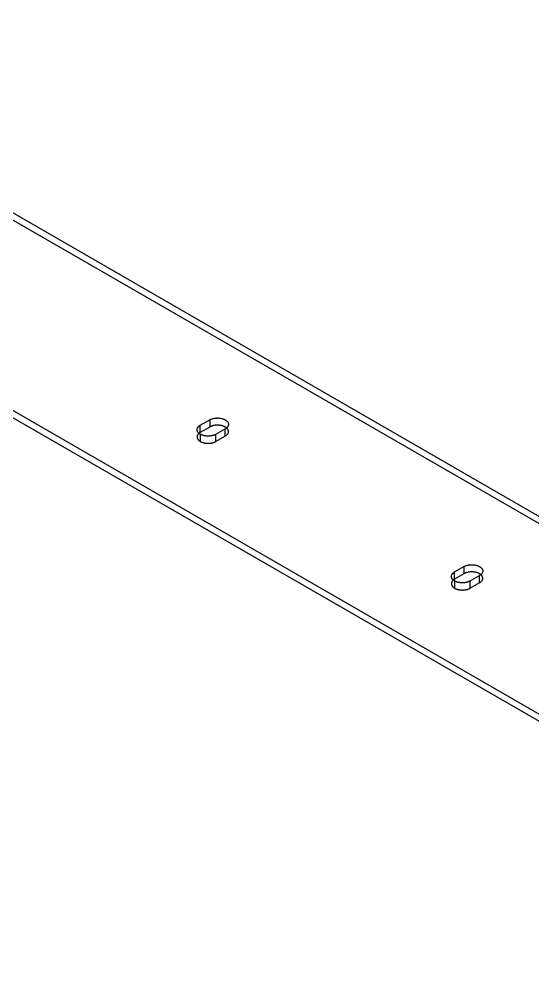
# Model space of a CAD drawing. Header units: inches. Extents: x 1.4 to 100.6, y 1.4 to 64.6.
# Drawn here: x 86.59 to 91.18, y 32.29 to 40.96 of the extents above; entities that cross this region are included whole.
import ezdxf

# ---------------------------------------------------------------- set-up
doc = ezdxf.new("R2010")
doc.units = ezdxf.units.IN
doc.header["$MEASUREMENT"] = 0

msp = doc.modelspace()

# ---------------------------------------------------------------- linework, layer by layer
at = {"layer": 'OUTLINE'}
for p, q in [((83.5326, 40.9634), (96.9167, 33.2359)), ((83.5326, 40.899), (96.9167, 33.1714)), ((82, 40.0786), (95.3841, 32.351)), ((82, 40.0141), (95.3841, 32.2866)), ((88.187, 37.3103), (88.1879, 37.3116)), ((88.1879, 37.3116), (88.1888, 37.3129)), ((88.1888, 37.3129), (88.1898, 37.3141)), ((88.1898, 37.3141), (88.1909, 37.3154)), ((88.1909, 37.3154), (88.192, 37.3166)), ((88.192, 37.3166), (88.1932, 37.3179)), ((88.1932, 37.3179), (88.1944, 37.3191)), ((88.1944, 37.3191), (88.1956, 37.3203)), ((88.1956, 37.3203), (88.197, 37.3214)), ((88.197, 37.3214), (88.1983, 37.3226)), ((88.1983, 37.3226), (88.1998, 37.3237)), ((88.1998, 37.3237), (88.2012, 37.3248)), ((88.2012, 37.3248), (88.2027, 37.3259)), ((88.2027, 37.3259), (88.2043, 37.327)), ((88.2043, 37.327), (88.2059, 37.328)), ((88.2059, 37.328), (88.2076, 37.3291)), ((88.2076, 37.3291), (88.2092, 37.3301)), ((88.2092, 37.3301), (88.293, 37.3784)), ((88.2092, 37.2656), (88.2092, 37.3301)), ((88.293, 37.314), (88.2092, 37.2656)), ((88.293, 37.3784), (88.2965, 37.3803)), ((88.293, 37.3784), (88.293, 37.314)), ((88.2965, 37.3159), (88.293, 37.314)), ((88.2965, 37.3803), (88.3002, 37.3822)), ((88.3002, 37.3177), (88.2965, 37.3159)), ((88.3002, 37.3822), (88.304, 37.3839)), ((88.304, 37.3194), (88.3002, 37.3177)), ((88.304, 37.3839), (88.3079, 37.3855)), ((88.3079, 37.321), (88.304, 37.3194)), ((88.3079, 37.3855), (88.312, 37.387)), ((88.312, 37.3225), (88.3079, 37.321)), ((88.312, 37.387), (88.3162, 37.3884)), ((88.3162, 37.3239), (88.312, 37.3225)), ((88.3162, 37.3884), (88.3206, 37.3896)), ((88.3206, 37.3252), (88.3162, 37.3239)), ((88.3206, 37.3896), (88.325, 37.3908)), ((88.325, 37.3263), (88.3206, 37.3252)), ((88.325, 37.3908), (88.3295, 37.3918)), ((88.3295, 37.3273), (88.325, 37.3263)), ((88.3295, 37.3918), (88.3341, 37.3926)), ((88.3341, 37.3282), (88.3295, 37.3273)), ((88.3341, 37.3926), (88.3388, 37.3934)), ((88.3388, 37.3289), (88.3341, 37.3282)), ((88.3388, 37.3934), (88.3435, 37.394)), ((88.3435, 37.3295), (88.3388, 37.3289)), ((88.3435, 37.394), (88.3483, 37.3945)), ((88.3483, 37.33), (88.3435, 37.3295)), ((88.3483, 37.3945), (88.3531, 37.3948)), ((88.3531, 37.3304), (88.3483, 37.33)), ((88.3531, 37.3948), (88.3579, 37.395)), ((88.3579, 37.3306), (88.3531, 37.3304)), ((88.3579, 37.395), (88.3628, 37.3951)), ((88.3628, 37.3306), (88.3579, 37.3306)), ((88.3628, 37.3951), (88.3676, 37.395)), ((88.3676, 37.3306), (88.3628, 37.3306)), ((88.3676, 37.395), (88.3724, 37.3948)), ((88.3724, 37.3304), (88.3676, 37.3306)), ((88.3724, 37.3948), (88.3772, 37.3945)), ((88.3772, 37.33), (88.3724, 37.3304)), ((88.3772, 37.3945), (88.382, 37.394)), ((88.382, 37.3295), (88.3772, 37.33)), ((88.382, 37.394), (88.3867, 37.3934)), ((88.3867, 37.3289), (88.382, 37.3295)), ((88.3867, 37.3934), (88.3914, 37.3926)), ((88.3914, 37.3282), (88.3867, 37.3289)), ((88.3914, 37.3926), (88.396, 37.3918)), ((88.396, 37.3273), (88.3914, 37.3282)), ((88.396, 37.3918), (88.4005, 37.3908)), ((88.4005, 37.3263), (88.396, 37.3273)), ((88.4005, 37.3908), (88.4049, 37.3896)), ((88.4049, 37.3252), (88.4005, 37.3263)), ((88.4049, 37.3896), (88.4093, 37.3884)), ((88.4093, 37.3239), (88.4049, 37.3252)), ((88.4093, 37.3884), (88.4135, 37.387)), ((88.4135, 37.3225), (88.4093, 37.3239)), ((88.4135, 37.387), (88.4176, 37.3855)), ((88.4176, 37.321), (88.4135, 37.3225)), ((88.4176, 37.3855), (88.4215, 37.3839)), ((88.4215, 37.3194), (88.4176, 37.321)), ((88.4215, 37.3839), (88.4254, 37.3822)), ((88.4254, 37.3177), (88.4215, 37.3194)), ((88.4254, 37.3822), (88.429, 37.3803)), ((88.429, 37.3159), (88.4254, 37.3177)), ((88.429, 37.3803), (88.4325, 37.3784)), ((88.4325, 37.314), (88.429, 37.3159)), ((88.4325, 37.3784), (88.4359, 37.3764)), ((88.4359, 37.3119), (88.4325, 37.314)), ((88.4359, 37.3764), (88.439, 37.3743)), ((88.439, 37.3098), (88.4359, 37.3119)), ((88.439, 37.3743), (88.442, 37.3721)), ((88.442, 37.3721), (88.4448, 37.3698)), ((88.4448, 37.3698), (88.4474, 37.3674)), ((88.4474, 37.3674), (88.4498, 37.365)), ((88.4498, 37.3113), (88.4474, 37.3088)), ((88.4498, 37.365), (88.452, 37.3625)), ((88.452, 37.3138), (88.4498, 37.3113)), ((88.452, 37.3625), (88.4539, 37.3599)), ((88.4539, 37.3163), (88.452, 37.3138)), ((88.4539, 37.3599), (88.4557, 37.3573)), ((88.4557, 37.3189), (88.4539, 37.3163)), ((88.4557, 37.3573), (88.4572, 37.3547)), ((88.4572, 37.3216), (88.4557, 37.3189)), ((88.4572, 37.3547), (88.4585, 37.352)), ((88.4585, 37.3243), (88.4572, 37.3216)), ((88.4585, 37.352), (88.4595, 37.3492)), ((88.4595, 37.327), (88.4585, 37.3243)), ((88.4595, 37.3492), (88.4604, 37.3465)), ((88.4604, 37.3298), (88.4595, 37.327)), ((88.4604, 37.3465), (88.461, 37.3437)), ((88.461, 37.3325), (88.4604, 37.3298)), ((88.461, 37.3437), (88.4613, 37.3409)), ((88.4613, 37.3353), (88.461, 37.3325)), ((88.4613, 37.3409), (88.4614, 37.3381)), ((88.4614, 37.3381), (88.4613, 37.3353)), ((88.1803, 37.2898), (88.1804, 37.2912)), ((88.1804, 37.2884), (88.1803, 37.2898)), ((88.1804, 37.2267), (88.1803, 37.2253)), ((88.1803, 37.2253), (88.1804, 37.2239)), ((88.1804, 37.2912), (88.1805, 37.2926)), ((88.1805, 37.287), (88.1804, 37.2884)), ((88.1805, 37.2281), (88.1804, 37.2267)), ((88.1804, 37.2239), (88.1805, 37.2225)), ((88.1805, 37.2926), (88.1806, 37.294)), ((88.1806, 37.2856), (88.1805, 37.287)), ((88.1806, 37.2295), (88.1805, 37.2281)), ((88.1806, 37.294), (88.1808, 37.2954)), ((88.1808, 37.2842), (88.1806, 37.2856)), ((88.1808, 37.2309), (88.1806, 37.2295)), ((88.1808, 37.2954), (88.1811, 37.2968)), ((88.1811, 37.2828), (88.1808, 37.2842)), ((88.1811, 37.2323), (88.1808, 37.2309)), ((88.1811, 37.2968), (88.1814, 37.2981)), ((88.1814, 37.2814), (88.1811, 37.2828)), ((88.1814, 37.2337), (88.1811, 37.2323)), ((88.1814, 37.2981), (88.1818, 37.2995)), ((88.1818, 37.28), (88.1814, 37.2814)), ((88.1818, 37.2351), (88.1814, 37.2337)), ((88.1818, 37.2995), (88.1822, 37.3009)), ((88.1822, 37.2787), (88.1818, 37.28)), ((88.1822, 37.2364), (88.1818, 37.2351)), ((88.1822, 37.3009), (88.1827, 37.3023)), ((88.1827, 37.2773), (88.1822, 37.2787)), ((88.1827, 37.2378), (88.1822, 37.2364)), ((88.1827, 37.3023), (88.1833, 37.3036)), ((88.1833, 37.2759), (88.1827, 37.2773)), ((88.1833, 37.2392), (88.1827, 37.2378)), ((88.1833, 37.3036), (88.1839, 37.305)), ((88.1839, 37.2746), (88.1833, 37.2759)), ((88.1839, 37.2405), (88.1833, 37.2392)), ((88.1839, 37.305), (88.1846, 37.3063)), ((88.1846, 37.2732), (88.1839, 37.2746)), ((88.1846, 37.2419), (88.1839, 37.2405)), ((88.1846, 37.3063), (88.1853, 37.3077)), ((88.1853, 37.2719), (88.1846, 37.2732)), ((88.1853, 37.2432), (88.1846, 37.2419)), ((88.1853, 37.3077), (88.1861, 37.309)), ((88.1861, 37.2706), (88.1853, 37.2719)), ((88.1861, 37.2445), (88.1853, 37.2432)), ((88.1861, 37.309), (88.187, 37.3103)), ((88.187, 37.2693), (88.1861, 37.2706)), ((88.187, 37.2458), (88.1861, 37.2445)), ((88.1879, 37.268), (88.187, 37.2693)), ((88.1879, 37.2471), (88.187, 37.2458)), ((88.1888, 37.2667), (88.1879, 37.268)), ((88.1888, 37.2484), (88.1879, 37.2471)), ((88.1898, 37.2654), (88.1888, 37.2667)), ((88.1898, 37.2497), (88.1888, 37.2484)), ((88.1909, 37.2642), (88.1898, 37.2654)), ((88.1909, 37.2509), (88.1898, 37.2497)), ((88.192, 37.2629), (88.1909, 37.2642)), ((88.192, 37.2522), (88.1909, 37.2509)), ((88.1932, 37.2617), (88.192, 37.2629)), ((88.1932, 37.2534), (88.192, 37.2522)), ((88.1944, 37.2605), (88.1932, 37.2617)), ((88.1944, 37.2546), (88.1932, 37.2534)), ((88.1956, 37.2593), (88.1944, 37.2605)), ((88.1956, 37.2558), (88.1944, 37.2546)), ((88.197, 37.2581), (88.1956, 37.2593)), ((88.197, 37.257), (88.1956, 37.2558)), ((88.1983, 37.257), (88.197, 37.2581)), ((88.1983, 37.2581), (88.197, 37.257)), ((88.1998, 37.2593), (88.1983, 37.2581)), ((88.1998, 37.2558), (88.1983, 37.257)), ((88.2012, 37.2604), (88.1998, 37.2593)), ((88.2012, 37.2547), (88.1998, 37.2558)), ((88.2027, 37.2615), (88.2012, 37.2604)), ((88.2027, 37.2536), (88.2012, 37.2547)), ((88.2043, 37.2625), (88.2027, 37.2615)), ((88.2043, 37.2526), (88.2027, 37.2536)), ((88.2059, 37.2636), (88.2043, 37.2625)), ((88.2059, 37.2515), (88.2043, 37.2526)), ((88.2076, 37.2646), (88.2059, 37.2636)), ((88.2076, 37.2505), (88.2059, 37.2515)), ((88.2092, 37.2656), (88.2076, 37.2646)), ((88.2092, 37.2495), (88.2076, 37.2505)), ((88.211, 37.2485), (88.2092, 37.2495)), ((88.2092, 37.2495), (88.2092, 37.185)), ((88.2128, 37.2476), (88.211, 37.2485)), ((88.2146, 37.2466), (88.2128, 37.2476)), ((88.2164, 37.2457), (88.2146, 37.2466)), ((88.2183, 37.2449), (88.2164, 37.2457)), ((88.2202, 37.244), (88.2183, 37.2449)), ((88.2222, 37.2432), (88.2202, 37.244)), ((88.2242, 37.2424), (88.2222, 37.2432)), ((88.2262, 37.2416), (88.2242, 37.2424)), ((88.2283, 37.2409), (88.2262, 37.2416)), ((88.2304, 37.2402), (88.2283, 37.2409)), ((88.2325, 37.2395), (88.2304, 37.2402)), ((88.2347, 37.2389), (88.2325, 37.2395)), ((88.2368, 37.2383), (88.2347, 37.2389)), ((88.239, 37.2377), (88.2368, 37.2383)), ((88.2413, 37.2371), (88.239, 37.2377)), ((88.2435, 37.2366), (88.2413, 37.2371)), ((88.2458, 37.2361), (88.2435, 37.2366)), ((88.2481, 37.2357), (88.2458, 37.2361)), ((88.2504, 37.2353), (88.2481, 37.2357)), ((88.2527, 37.2349), (88.2504, 37.2353)), ((88.255, 37.2345), (88.2527, 37.2349)), ((88.2574, 37.2342), (88.255, 37.2345)), ((88.2598, 37.2339), (88.2574, 37.2342)), ((88.2621, 37.2336), (88.2598, 37.2339)), ((88.2645, 37.2334), (88.2621, 37.2336)), ((88.2669, 37.2332), (88.2645, 37.2334)), ((88.2693, 37.2331), (88.2669, 37.2332)), ((88.2718, 37.233), (88.2693, 37.2331)), ((88.2742, 37.2329), (88.2718, 37.233)), ((88.2766, 37.2328), (88.2742, 37.2329)), ((88.279, 37.2328), (88.2766, 37.2328)), ((88.2814, 37.2328), (88.279, 37.2328)), ((88.2839, 37.2329), (88.2814, 37.2328)), ((88.2863, 37.233), (88.2839, 37.2329)), ((88.2887, 37.2331), (88.2863, 37.233)), ((88.2911, 37.2332), (88.2887, 37.2331)), ((88.2935, 37.2334), (88.2911, 37.2332)), ((88.2959, 37.2336), (88.2935, 37.2334)), ((88.2983, 37.2339), (88.2959, 37.2336)), ((88.3006, 37.2342), (88.2983, 37.2339)), ((88.303, 37.2345), (88.3006, 37.2342)), ((88.3053, 37.2349), (88.303, 37.2345)), ((88.3077, 37.2353), (88.3053, 37.2349)), ((88.31, 37.2357), (88.3077, 37.2353)), ((88.3123, 37.2361), (88.31, 37.2357)), ((88.3145, 37.2366), (88.3123, 37.2361)), ((88.3168, 37.2371), (88.3145, 37.2366)), ((88.319, 37.2377), (88.3168, 37.2371)), ((88.3212, 37.2383), (88.319, 37.2377)), ((88.3234, 37.2389), (88.3212, 37.2383)), ((88.3255, 37.2395), (88.3234, 37.2389)), ((88.3277, 37.2402), (88.3255, 37.2395)), ((88.3298, 37.2409), (88.3277, 37.2402)), ((88.3318, 37.2416), (88.3298, 37.2409)), ((88.3338, 37.2424), (88.3318, 37.2416)), ((88.3358, 37.2432), (88.3338, 37.2424)), ((88.3378, 37.244), (88.3358, 37.2432)), ((88.3397, 37.2449), (88.3378, 37.244)), ((88.3416, 37.2457), (88.3397, 37.2449)), ((88.3435, 37.2466), (88.3416, 37.2457)), ((88.3453, 37.2476), (88.3435, 37.2466)), ((88.3471, 37.2485), (88.3453, 37.2476)), ((88.3488, 37.2495), (88.3471, 37.2485)), ((88.3488, 37.2495), (88.4325, 37.2978)), ((88.3488, 37.185), (88.3488, 37.2495)), ((88.4325, 37.2334), (88.3488, 37.185)), ((88.4359, 37.2999), (88.4325, 37.2978)), ((88.4325, 37.2334), (88.4325, 37.2978)), ((88.4325, 37.2334), (88.4359, 37.2354)), ((88.439, 37.302), (88.4359, 37.2999)), ((88.4359, 37.2354), (88.439, 37.2375)), ((88.442, 37.3076), (88.439, 37.3098)), ((88.442, 37.3042), (88.439, 37.302)), ((88.439, 37.2375), (88.442, 37.2397)), ((88.4448, 37.3053), (88.442, 37.3076)), ((88.4448, 37.3065), (88.442, 37.3042)), ((88.442, 37.2397), (88.4448, 37.242)), ((88.4474, 37.3088), (88.4448, 37.3065)), ((88.4474, 37.303), (88.4448, 37.3053)), ((88.4448, 37.242), (88.4474, 37.2444)), ((88.4498, 37.3005), (88.4474, 37.303)), ((88.4474, 37.2444), (88.4498, 37.2468)), ((88.452, 37.298), (88.4498, 37.3005)), ((88.4498, 37.2468), (88.452, 37.2493)), ((88.4539, 37.2955), (88.452, 37.298)), ((88.452, 37.2493), (88.4539, 37.2519)), ((88.4557, 37.2929), (88.4539, 37.2955)), ((88.4539, 37.2519), (88.4557, 37.2545)), ((88.4572, 37.2902), (88.4557, 37.2929)), ((88.4557, 37.2545), (88.4572, 37.2571)), ((88.4585, 37.2875), (88.4572, 37.2902)), ((88.4572, 37.2571), (88.4585, 37.2598)), ((88.4595, 37.2848), (88.4585, 37.2875)), ((88.4585, 37.2598), (88.4595, 37.2626)), ((88.4604, 37.282), (88.4595, 37.2848)), ((88.4595, 37.2626), (88.4604, 37.2653)), ((88.461, 37.2793), (88.4604, 37.282)), ((88.4604, 37.2653), (88.461, 37.2681)), ((88.4613, 37.2765), (88.461, 37.2793)), ((88.461, 37.2681), (88.4613, 37.2709)), ((88.4614, 37.2737), (88.4613, 37.2765)), ((88.4613, 37.2709), (88.4614, 37.2737)), ((88.1805, 37.2225), (88.1806, 37.2211)), ((88.1806, 37.2211), (88.1808, 37.2197)), ((88.1808, 37.2197), (88.1811, 37.2183)), ((88.1811, 37.2183), (88.1814, 37.217)), ((88.1814, 37.217), (88.1818, 37.2156)), ((88.1818, 37.2156), (88.1822, 37.2142)), ((88.1822, 37.2142), (88.1827, 37.2128)), ((88.1827, 37.2128), (88.1833, 37.2115)), ((88.1833, 37.2115), (88.1839, 37.2101)), ((88.1839, 37.2101), (88.1846, 37.2088)), ((88.1846, 37.2088), (88.1853, 37.2074)), ((88.1853, 37.2074), (88.1861, 37.2061)), ((88.1861, 37.2061), (88.187, 37.2048)), ((88.187, 37.2048), (88.1879, 37.2035)), ((88.1879, 37.2035), (88.1888, 37.2022)), ((88.1888, 37.2022), (88.1898, 37.201)), ((88.1898, 37.201), (88.1909, 37.1997)), ((88.1909, 37.1997), (88.192, 37.1985)), ((88.192, 37.1985), (88.1932, 37.1972)), ((88.1932, 37.1972), (88.1944, 37.196)), ((88.1944, 37.196), (88.1956, 37.1948)), ((88.1956, 37.1948), (88.197, 37.1937)), ((88.197, 37.1937), (88.1983, 37.1925)), ((88.1983, 37.1925), (88.1998, 37.1914)), ((88.1998, 37.1914), (88.2012, 37.1903)), ((88.2012, 37.1903), (88.2027, 37.1892)), ((88.2027, 37.1892), (88.2043, 37.1881)), ((88.2043, 37.1881), (88.2059, 37.1871)), ((88.2059, 37.1871), (88.2076, 37.186)), ((88.2076, 37.186), (88.2092, 37.185)), ((88.2092, 37.185), (88.211, 37.1841)), ((88.211, 37.1841), (88.2128, 37.1831)), ((88.2128, 37.1831), (88.2146, 37.1822)), ((88.2146, 37.1822), (88.2164, 37.1813)), ((88.2164, 37.1813), (88.2183, 37.1804)), ((88.2183, 37.1804), (88.2202, 37.1796)), ((88.2202, 37.1796), (88.2222, 37.1787)), ((88.2222, 37.1787), (88.2242, 37.1779)), ((88.2242, 37.1779), (88.2262, 37.1772)), ((88.2262, 37.1772), (88.2283, 37.1765)), ((88.2283, 37.1765), (88.2304, 37.1757)), ((88.2304, 37.1757), (88.2325, 37.1751)), ((88.2325, 37.1751), (88.2347, 37.1744)), ((88.2347, 37.1744), (88.2368, 37.1738)), ((88.2368, 37.1738), (88.239, 37.1732)), ((88.239, 37.1732), (88.2413, 37.1727)), ((88.2413, 37.1727), (88.2435, 37.1722)), ((88.2435, 37.1722), (88.2458, 37.1717)), ((88.2458, 37.1717), (88.2481, 37.1712)), ((88.2481, 37.1712), (88.2504, 37.1708)), ((88.2504, 37.1708), (88.2527, 37.1704)), ((88.2527, 37.1704), (88.255, 37.1701)), ((88.255, 37.1701), (88.2574, 37.1697)), ((88.2574, 37.1697), (88.2598, 37.1694)), ((88.2598, 37.1694), (88.2621, 37.1692)), ((88.2621, 37.1692), (88.2645, 37.169)), ((88.2645, 37.169), (88.2669, 37.1688)), ((88.2669, 37.1688), (88.2693, 37.1686)), ((88.2693, 37.1686), (88.2718, 37.1685)), ((88.2718, 37.1685), (88.2742, 37.1684)), ((88.2742, 37.1684), (88.2766, 37.1684)), ((88.2766, 37.1684), (88.279, 37.1683)), ((88.279, 37.1683), (88.2814, 37.1684)), ((88.2814, 37.1684), (88.2839, 37.1684)), ((88.2839, 37.1684), (88.2863, 37.1685)), ((88.2863, 37.1685), (88.2887, 37.1686)), ((88.2887, 37.1686), (88.2911, 37.1688)), ((88.2911, 37.1688), (88.2935, 37.169)), ((88.2935, 37.169), (88.2959, 37.1692)), ((88.2959, 37.1692), (88.2983, 37.1694)), ((88.2983, 37.1694), (88.3006, 37.1697)), ((88.3006, 37.1697), (88.303, 37.1701)), ((88.303, 37.1701), (88.3053, 37.1704)), ((88.3053, 37.1704), (88.3077, 37.1708)), ((88.3077, 37.1708), (88.31, 37.1712)), ((88.31, 37.1712), (88.3123, 37.1717)), ((88.3123, 37.1717), (88.3145, 37.1722)), ((88.3145, 37.1722), (88.3168, 37.1727)), ((88.3168, 37.1727), (88.319, 37.1732)), ((88.319, 37.1732), (88.3212, 37.1738)), ((88.3212, 37.1738), (88.3234, 37.1744)), ((88.3234, 37.1744), (88.3255, 37.1751)), ((88.3255, 37.1751), (88.3277, 37.1757)), ((88.3277, 37.1757), (88.3298, 37.1765)), ((88.3298, 37.1765), (88.3318, 37.1772)), ((88.3318, 37.1772), (88.3338, 37.1779)), ((88.3338, 37.1779), (88.3358, 37.1787)), ((88.3358, 37.1787), (88.3378, 37.1796)), ((88.3378, 37.1796), (88.3397, 37.1804)), ((88.3397, 37.1804), (88.3416, 37.1813)), ((88.3416, 37.1813), (88.3435, 37.1822)), ((88.3435, 37.1822), (88.3453, 37.1831)), ((88.3453, 37.1831), (88.3471, 37.1841)), ((88.3471, 37.1841), (88.3488, 37.185)), ((90.4719, 36.008), (90.4732, 36.0091)), ((90.4732, 36.0091), (90.4746, 36.0103)), ((90.4746, 36.0103), (90.4761, 36.0114)), ((90.4761, 36.0114), (90.4776, 36.0125)), ((90.4776, 36.0125), (90.4792, 36.0135)), ((90.4792, 36.0135), (90.4808, 36.0146)), ((90.4808, 36.0146), (90.4824, 36.0156)), ((90.4824, 36.0156), (90.4841, 36.0166)), ((90.4841, 36.0166), (90.5679, 36.065)), ((90.4841, 35.9522), (90.4841, 36.0166)), ((90.5679, 36.065), (90.5714, 36.0669)), ((90.5679, 36.065), (90.5679, 36.0005)), ((90.5714, 36.0669), (90.575, 36.0687)), ((90.575, 36.0687), (90.5789, 36.0704)), ((90.5789, 36.0704), (90.5828, 36.0721)), ((90.5828, 36.0721), (90.5869, 36.0735)), ((90.5869, 36.0091), (90.5828, 36.0076)), ((90.5869, 36.0735), (90.5911, 36.0749)), ((90.5911, 36.0105), (90.5869, 36.0091)), ((90.5911, 36.0749), (90.5955, 36.0762)), ((90.5955, 36.0117), (90.5911, 36.0105)), ((90.5955, 36.0762), (90.5999, 36.0773)), ((90.5999, 36.0129), (90.5955, 36.0117)), ((90.5999, 36.0773), (90.6044, 36.0783)), ((90.6044, 36.0139), (90.5999, 36.0129)), ((90.6044, 36.0783), (90.609, 36.0792)), ((90.609, 36.0147), (90.6044, 36.0139)), ((90.609, 36.0792), (90.6137, 36.0799)), ((90.6137, 36.0155), (90.609, 36.0147)), ((90.6137, 36.0799), (90.6184, 36.0806)), ((90.6184, 36.0161), (90.6137, 36.0155)), ((90.6184, 36.0806), (90.6232, 36.081)), ((90.6232, 36.0166), (90.6184, 36.0161)), ((90.6232, 36.081), (90.628, 36.0814)), ((90.628, 36.0169), (90.6232, 36.0166)), ((90.628, 36.0814), (90.6328, 36.0816)), ((90.6328, 36.0171), (90.628, 36.0169)), ((90.6328, 36.0816), (90.6376, 36.0817)), ((90.6376, 36.0172), (90.6328, 36.0171)), ((90.6376, 36.0817), (90.6425, 36.0816)), ((90.6425, 36.0171), (90.6376, 36.0172)), ((90.6425, 36.0816), (90.6473, 36.0814)), ((90.6473, 36.0169), (90.6425, 36.0171)), ((90.6473, 36.0814), (90.6521, 36.081)), ((90.6521, 36.0166), (90.6473, 36.0169)), ((90.6521, 36.081), (90.6569, 36.0806)), ((90.6569, 36.0161), (90.6521, 36.0166)), ((90.6569, 36.0806), (90.6616, 36.0799)), ((90.6616, 36.0155), (90.6569, 36.0161)), ((90.6616, 36.0799), (90.6663, 36.0792)), ((90.6663, 36.0147), (90.6616, 36.0155)), ((90.6663, 36.0792), (90.6709, 36.0783)), ((90.6709, 36.0139), (90.6663, 36.0147)), ((90.6709, 36.0783), (90.6754, 36.0773)), ((90.6754, 36.0129), (90.6709, 36.0139)), ((90.6754, 36.0773), (90.6798, 36.0762)), ((90.6798, 36.0117), (90.6754, 36.0129)), ((90.6798, 36.0762), (90.6842, 36.0749)), ((90.6842, 36.0105), (90.6798, 36.0117)), ((90.6842, 36.0749), (90.6884, 36.0735)), ((90.6884, 36.0091), (90.6842, 36.0105)), ((90.6884, 36.0735), (90.6925, 36.0721)), ((90.6925, 36.0076), (90.6884, 36.0091)), ((90.6925, 36.0721), (90.6964, 36.0704)), ((90.6964, 36.0704), (90.7002, 36.0687)), ((90.7002, 36.0687), (90.7039, 36.0669)), ((90.7039, 36.0669), (90.7074, 36.065)), ((90.7074, 36.065), (90.7108, 36.0629)), ((90.7108, 36.0629), (90.7139, 36.0608)), ((90.7139, 36.0608), (90.7169, 36.0586)), ((90.7169, 36.0586), (90.7197, 36.0563)), ((90.7197, 36.0563), (90.7223, 36.054)), ((90.7223, 36.054), (90.7247, 36.0515)), ((90.7247, 36.0515), (90.7269, 36.049)), ((90.7269, 36.049), (90.7288, 36.0465)), ((90.7288, 36.0465), (90.7306, 36.0439)), ((90.7306, 36.0439), (90.7321, 36.0412)), ((90.7321, 36.0412), (90.7334, 36.0385)), ((90.7334, 36.0108), (90.7321, 36.0081)), ((90.7334, 36.0385), (90.7344, 36.0358)), ((90.7344, 36.0136), (90.7334, 36.0108)), ((90.7344, 36.0358), (90.7353, 36.033)), ((90.7353, 36.0163), (90.7344, 36.0136)), ((90.7353, 36.033), (90.7359, 36.0303)), ((90.7359, 36.0191), (90.7353, 36.0163)), ((90.7359, 36.0303), (90.7362, 36.0275)), ((90.7362, 36.0219), (90.7359, 36.0191)), ((90.7362, 36.0275), (90.7363, 36.0247)), ((90.7363, 36.0247), (90.7362, 36.0219)), ((90.4552, 35.9763), (90.4553, 35.9777)), ((90.4553, 35.9749), (90.4552, 35.9763)), ((90.4553, 35.9791), (90.4555, 35.9805)), ((90.4553, 35.9777), (90.4553, 35.9791)), ((90.4553, 35.9735), (90.4553, 35.9749)), ((90.4555, 35.9721), (90.4553, 35.9735)), ((90.4555, 35.9805), (90.4557, 35.9819)), ((90.4557, 35.9707), (90.4555, 35.9721)), ((90.4557, 35.9819), (90.456, 35.9833)), ((90.456, 35.9694), (90.4557, 35.9707)), ((90.456, 35.9833), (90.4563, 35.9847)), ((90.4563, 35.968), (90.456, 35.9694)), ((90.4563, 35.9847), (90.4567, 35.9861)), ((90.4567, 35.9666), (90.4563, 35.968)), ((90.4567, 35.9861), (90.4571, 35.9874)), ((90.4571, 35.9652), (90.4567, 35.9666)), ((90.4571, 35.923), (90.4567, 35.9216)), ((90.4571, 35.9874), (90.4576, 35.9888)), ((90.4576, 35.9639), (90.4571, 35.9652)), ((90.4576, 35.9244), (90.4571, 35.923)), ((90.4576, 35.9888), (90.4582, 35.9902)), ((90.4582, 35.9625), (90.4576, 35.9639)), ((90.4582, 35.9257), (90.4576, 35.9244)), ((90.4582, 35.9902), (90.4588, 35.9915)), ((90.4588, 35.9611), (90.4582, 35.9625)), ((90.4588, 35.9271), (90.4582, 35.9257)), ((90.4588, 35.9915), (90.4595, 35.9929)), ((90.4595, 35.9598), (90.4588, 35.9611)), ((90.4595, 35.9284), (90.4588, 35.9271)), ((90.4595, 35.9929), (90.4602, 35.9942)), ((90.4602, 35.9585), (90.4595, 35.9598)), ((90.4602, 35.9297), (90.4595, 35.9284)), ((90.4602, 35.9942), (90.461, 35.9955)), ((90.461, 35.9571), (90.4602, 35.9585)), ((90.461, 35.9311), (90.4602, 35.9297)), ((90.461, 35.9955), (90.4618, 35.9968)), ((90.4618, 35.9558), (90.461, 35.9571)), ((90.4618, 35.9324), (90.461, 35.9311)), ((90.4618, 35.9968), (90.4627, 35.9981)), ((90.4627, 35.9545), (90.4618, 35.9558)), ((90.4627, 35.9337), (90.4618, 35.9324)), ((90.4627, 35.9981), (90.4637, 35.9994)), ((90.4637, 35.9532), (90.4627, 35.9545)), ((90.4637, 35.935), (90.4627, 35.9337)), ((90.4637, 35.9994), (90.4647, 36.0007)), ((90.4647, 35.952), (90.4637, 35.9532)), ((90.4647, 35.9362), (90.4637, 35.935)), ((90.4647, 36.0007), (90.4658, 36.002)), ((90.4658, 35.9507), (90.4647, 35.952)), ((90.4658, 35.9375), (90.4647, 35.9362)), ((90.4658, 36.002), (90.4669, 36.0032)), ((90.4669, 35.9495), (90.4658, 35.9507)), ((90.4669, 35.9387), (90.4658, 35.9375)), ((90.4669, 36.0032), (90.4681, 36.0044)), ((90.4681, 35.9483), (90.4669, 35.9495)), ((90.4681, 35.94), (90.4669, 35.9387)), ((90.4681, 36.0044), (90.4693, 36.0056)), ((90.4693, 35.947), (90.4681, 35.9483)), ((90.4693, 35.9412), (90.4681, 35.94)), ((90.4693, 36.0056), (90.4705, 36.0068)), ((90.4705, 35.9459), (90.4693, 35.947)), ((90.4705, 35.9424), (90.4693, 35.9412)), ((90.4705, 36.0068), (90.4719, 36.008)), ((90.4719, 35.9447), (90.4705, 35.9459)), ((90.4719, 35.9435), (90.4705, 35.9424)), ((90.4732, 35.9447), (90.4719, 35.9435)), ((90.4732, 35.9435), (90.4719, 35.9447)), ((90.4746, 35.9458), (90.4732, 35.9447)), ((90.4746, 35.9424), (90.4732, 35.9435)), ((90.4761, 35.9469), (90.4746, 35.9458)), ((90.4761, 35.9413), (90.4746, 35.9424)), ((90.4776, 35.948), (90.4761, 35.9469)), ((90.4776, 35.9402), (90.4761, 35.9413)), ((90.4792, 35.9491), (90.4776, 35.948)), ((90.4792, 35.9391), (90.4776, 35.9402)), ((90.4808, 35.9501), (90.4792, 35.9491)), ((90.4808, 35.9381), (90.4792, 35.9391)), ((90.4824, 35.9512), (90.4808, 35.9501)), ((90.4824, 35.937), (90.4808, 35.9381)), ((90.4841, 35.9522), (90.4824, 35.9512)), ((90.4841, 35.936), (90.4824, 35.937)), ((90.5679, 36.0005), (90.4841, 35.9522)), ((90.4859, 35.9351), (90.4841, 35.936)), ((90.4841, 35.936), (90.4841, 35.8716)), ((90.4876, 35.9341), (90.4859, 35.9351)), ((90.4895, 35.9332), (90.4876, 35.9341)), ((90.4913, 35.9323), (90.4895, 35.9332)), ((90.4932, 35.9314), (90.4913, 35.9323)), ((90.4951, 35.9306), (90.4932, 35.9314)), ((90.4971, 35.9298), (90.4951, 35.9306)), ((90.4991, 35.929), (90.4971, 35.9298)), ((90.5011, 35.9282), (90.4991, 35.929)), ((90.5032, 35.9275), (90.5011, 35.9282)), ((90.5053, 35.9268), (90.5032, 35.9275)), ((90.5074, 35.9261), (90.5053, 35.9268)), ((90.5095, 35.9254), (90.5074, 35.9261)), ((90.5117, 35.9248), (90.5095, 35.9254)), ((90.5139, 35.9242), (90.5117, 35.9248)), ((90.5161, 35.9237), (90.5139, 35.9242)), ((90.5184, 35.9232), (90.5161, 35.9237)), ((90.5207, 35.9227), (90.5184, 35.9232)), ((90.523, 35.9222), (90.5207, 35.9227)), ((90.5253, 35.9218), (90.523, 35.9222)), ((90.5714, 36.0024), (90.5679, 36.0005)), ((90.575, 36.0043), (90.5714, 36.0024)), ((90.5789, 36.006), (90.575, 36.0043)), ((90.5828, 36.0076), (90.5789, 36.006)), ((90.5849, 35.9222), (90.5826, 35.9218)), ((90.5872, 35.9227), (90.5849, 35.9222)), ((90.5894, 35.9232), (90.5872, 35.9227)), ((90.5917, 35.9237), (90.5894, 35.9232)), ((90.5939, 35.9242), (90.5917, 35.9237)), ((90.5961, 35.9248), (90.5939, 35.9242)), ((90.5983, 35.9254), (90.5961, 35.9248)), ((90.6004, 35.9261), (90.5983, 35.9254)), ((90.6026, 35.9268), (90.6004, 35.9261)), ((90.6046, 35.9275), (90.6026, 35.9268)), ((90.6067, 35.9282), (90.6046, 35.9275)), ((90.6087, 35.929), (90.6067, 35.9282)), ((90.6107, 35.9298), (90.6087, 35.929)), ((90.6127, 35.9306), (90.6107, 35.9298)), ((90.6146, 35.9314), (90.6127, 35.9306)), ((90.6165, 35.9323), (90.6146, 35.9314)), ((90.6184, 35.9332), (90.6165, 35.9323)), ((90.6202, 35.9341), (90.6184, 35.9332)), ((90.622, 35.9351), (90.6202, 35.9341)), ((90.6237, 35.936), (90.622, 35.9351)), ((90.6237, 35.936), (90.7074, 35.9844)), ((90.6237, 35.8716), (90.6237, 35.936)), ((90.6964, 36.006), (90.6925, 36.0076)), ((90.7002, 36.0043), (90.6964, 36.006)), ((90.7039, 36.0024), (90.7002, 36.0043)), ((90.7074, 36.0005), (90.7039, 36.0024)), ((90.7108, 35.9985), (90.7074, 36.0005)), ((90.7108, 35.9864), (90.7074, 35.9844)), ((90.7074, 35.9199), (90.7074, 35.9844)), ((90.7139, 35.9964), (90.7108, 35.9985)), ((90.7139, 35.9885), (90.7108, 35.9864)), ((90.7108, 35.922), (90.7139, 35.9241)), ((90.7169, 35.9942), (90.7139, 35.9964)), ((90.7169, 35.9907), (90.7139, 35.9885)), ((90.7139, 35.9241), (90.7169, 35.9263)), ((90.7197, 35.9919), (90.7169, 35.9942)), ((90.7197, 35.993), (90.7169, 35.9907)), ((90.7169, 35.9263), (90.7197, 35.9286)), ((90.7223, 35.9954), (90.7197, 35.993)), ((90.7223, 35.9895), (90.7197, 35.9919)), ((90.7197, 35.9286), (90.7223, 35.9309)), ((90.7247, 35.9978), (90.7223, 35.9954)), ((90.7247, 35.9871), (90.7223, 35.9895)), ((90.7223, 35.9309), (90.7247, 35.9334)), ((90.7269, 36.0003), (90.7247, 35.9978)), ((90.7269, 35.9846), (90.7247, 35.9871)), ((90.7247, 35.9334), (90.7269, 35.9359)), ((90.7288, 36.0029), (90.7269, 36.0003)), ((90.7288, 35.982), (90.7269, 35.9846)), ((90.7269, 35.9359), (90.7288, 35.9384)), ((90.7306, 36.0055), (90.7288, 36.0029)), ((90.7306, 35.9794), (90.7288, 35.982)), ((90.7288, 35.9384), (90.7306, 35.941)), ((90.7321, 36.0081), (90.7306, 36.0055)), ((90.7321, 35.9768), (90.7306, 35.9794)), ((90.7306, 35.941), (90.7321, 35.9437)), ((90.7334, 35.9741), (90.7321, 35.9768)), ((90.7321, 35.9437), (90.7334, 35.9464)), ((90.7344, 35.9713), (90.7334, 35.9741)), ((90.7334, 35.9464), (90.7344, 35.9491)), ((90.7353, 35.9686), (90.7344, 35.9713)), ((90.7344, 35.9491), (90.7353, 35.9519)), ((90.7359, 35.9658), (90.7353, 35.9686)), ((90.7353, 35.9519), (90.7359, 35.9546)), ((90.7362, 35.963), (90.7359, 35.9658)), ((90.7359, 35.9546), (90.7362, 35.9574)), ((90.7363, 35.9602), (90.7362, 35.963)), ((90.7362, 35.9574), (90.7363, 35.9602)), ((90.4553, 35.9133), (90.4552, 35.9119)), ((90.4552, 35.9119), (90.4553, 35.9105)), ((90.4555, 35.9161), (90.4553, 35.9147)), ((90.4553, 35.9147), (90.4553, 35.9133)), ((90.4553, 35.9105), (90.4553, 35.9091)), ((90.4553, 35.9091), (90.4555, 35.9077)), ((90.4557, 35.9175), (90.4555, 35.9161)), ((90.4555, 35.9077), (90.4557, 35.9063)), ((90.456, 35.9188), (90.4557, 35.9175)), ((90.4557, 35.9063), (90.456, 35.9049)), ((90.4563, 35.9202), (90.456, 35.9188)), ((90.456, 35.9049), (90.4563, 35.9035)), ((90.4567, 35.9216), (90.4563, 35.9202)), ((90.4563, 35.9035), (90.4567, 35.9021)), ((90.4567, 35.9021), (90.4571, 35.9008)), ((90.4571, 35.9008), (90.4576, 35.8994)), ((90.4576, 35.8994), (90.4582, 35.898)), ((90.4582, 35.898), (90.4588, 35.8967)), ((90.4588, 35.8967), (90.4595, 35.8953)), ((90.4595, 35.8953), (90.4602, 35.894)), ((90.4602, 35.894), (90.461, 35.8927)), ((90.461, 35.8927), (90.4618, 35.8914)), ((90.4618, 35.8914), (90.4627, 35.8901)), ((90.4627, 35.8901), (90.4637, 35.8888)), ((90.4637, 35.8888), (90.4647, 35.8875)), ((90.4647, 35.8875), (90.4658, 35.8863)), ((90.4658, 35.8863), (90.4669, 35.885)), ((90.4669, 35.885), (90.4681, 35.8838)), ((90.4681, 35.8838), (90.4693, 35.8826)), ((90.4693, 35.8826), (90.4705, 35.8814)), ((90.4705, 35.8814), (90.4719, 35.8802)), ((90.4719, 35.8802), (90.4732, 35.8791)), ((90.4732, 35.8791), (90.4746, 35.8779)), ((90.4746, 35.8779), (90.4761, 35.8768)), ((90.4761, 35.8768), (90.4776, 35.8757)), ((90.4776, 35.8757), (90.4792, 35.8747)), ((90.4792, 35.8747), (90.4808, 35.8736)), ((90.4808, 35.8736), (90.4824, 35.8726)), ((90.4824, 35.8726), (90.4841, 35.8716)), ((90.4841, 35.8716), (90.4859, 35.8706)), ((90.4859, 35.8706), (90.4876, 35.8697)), ((90.4876, 35.8697), (90.4895, 35.8687)), ((90.4895, 35.8687), (90.4913, 35.8678)), ((90.4913, 35.8678), (90.4932, 35.867)), ((90.4932, 35.867), (90.4951, 35.8661)), ((90.4951, 35.8661), (90.4971, 35.8653)), ((90.4971, 35.8653), (90.4991, 35.8645)), ((90.4991, 35.8645), (90.5011, 35.8637)), ((90.5011, 35.8637), (90.5032, 35.863)), ((90.5032, 35.863), (90.5053, 35.8623)), ((90.5053, 35.8623), (90.5074, 35.8616)), ((90.5074, 35.8616), (90.5095, 35.861)), ((90.5095, 35.861), (90.5117, 35.8604)), ((90.5117, 35.8604), (90.5139, 35.8598)), ((90.5139, 35.8598), (90.5161, 35.8592)), ((90.5161, 35.8592), (90.5184, 35.8587)), ((90.5184, 35.8587), (90.5207, 35.8582)), ((90.5207, 35.8582), (90.523, 35.8578)), ((90.523, 35.8578), (90.5253, 35.8574)), ((90.5276, 35.9214), (90.5253, 35.9218)), ((90.5253, 35.8574), (90.5276, 35.857)), ((90.5299, 35.9211), (90.5276, 35.9214)), ((90.5276, 35.857), (90.5299, 35.8566)), ((90.5323, 35.9207), (90.5299, 35.9211)), ((90.5299, 35.8566), (90.5323, 35.8563)), ((90.5347, 35.9205), (90.5323, 35.9207)), ((90.5323, 35.8563), (90.5347, 35.856)), ((90.537, 35.9202), (90.5347, 35.9205)), ((90.5347, 35.856), (90.537, 35.8557)), ((90.5394, 35.92), (90.537, 35.9202)), ((90.537, 35.8557), (90.5394, 35.8555)), ((90.5418, 35.9198), (90.5394, 35.92)), ((90.5394, 35.8555), (90.5418, 35.8553)), ((90.5442, 35.9196), (90.5418, 35.9198)), ((90.5418, 35.8553), (90.5442, 35.8552)), ((90.5467, 35.9195), (90.5442, 35.9196)), ((90.5442, 35.8552), (90.5467, 35.8551)), ((90.5491, 35.9194), (90.5467, 35.9195)), ((90.5467, 35.8551), (90.5491, 35.855)), ((90.5515, 35.9194), (90.5491, 35.9194)), ((90.5491, 35.855), (90.5515, 35.8549)), ((90.5539, 35.9194), (90.5515, 35.9194)), ((90.5515, 35.8549), (90.5539, 35.8549)), ((90.5563, 35.9194), (90.5539, 35.9194)), ((90.5539, 35.8549), (90.5563, 35.8549)), ((90.5588, 35.9194), (90.5563, 35.9194)), ((90.5563, 35.8549), (90.5588, 35.855)), ((90.5612, 35.9195), (90.5588, 35.9194)), ((90.5588, 35.855), (90.5612, 35.8551)), ((90.5636, 35.9196), (90.5612, 35.9195)), ((90.5612, 35.8551), (90.5636, 35.8552)), ((90.566, 35.9198), (90.5636, 35.9196)), ((90.5636, 35.8552), (90.566, 35.8553)), ((90.5684, 35.92), (90.566, 35.9198)), ((90.566, 35.8553), (90.5684, 35.8555)), ((90.5708, 35.9202), (90.5684, 35.92)), ((90.5684, 35.8555), (90.5708, 35.8557)), ((90.5732, 35.9205), (90.5708, 35.9202)), ((90.5708, 35.8557), (90.5732, 35.856)), ((90.5755, 35.9207), (90.5732, 35.9205)), ((90.5732, 35.856), (90.5755, 35.8563)), ((90.5779, 35.9211), (90.5755, 35.9207)), ((90.5755, 35.8563), (90.5779, 35.8566)), ((90.5802, 35.9214), (90.5779, 35.9211)), ((90.5779, 35.8566), (90.5802, 35.857)), ((90.5826, 35.9218), (90.5802, 35.9214)), ((90.5802, 35.857), (90.5826, 35.8574)), ((90.5826, 35.8574), (90.5849, 35.8578)), ((90.5849, 35.8578), (90.5872, 35.8582)), ((90.5872, 35.8582), (90.5894, 35.8587)), ((90.5894, 35.8587), (90.5917, 35.8592)), ((90.5917, 35.8592), (90.5939, 35.8598)), ((90.5939, 35.8598), (90.5961, 35.8604)), ((90.5961, 35.8604), (90.5983, 35.861)), ((90.5983, 35.861), (90.6004, 35.8616)), ((90.6004, 35.8616), (90.6026, 35.8623)), ((90.6026, 35.8623), (90.6046, 35.863)), ((90.6046, 35.863), (90.6067, 35.8637)), ((90.6067, 35.8637), (90.6087, 35.8645)), ((90.6087, 35.8645), (90.6107, 35.8653)), ((90.6107, 35.8653), (90.6127, 35.8661)), ((90.6127, 35.8661), (90.6146, 35.867)), ((90.6146, 35.867), (90.6165, 35.8678)), ((90.6165, 35.8678), (90.6184, 35.8687)), ((90.6184, 35.8687), (90.6202, 35.8697)), ((90.6202, 35.8697), (90.622, 35.8706)), ((90.622, 35.8706), (90.6237, 35.8716)), ((90.7074, 35.9199), (90.6237, 35.8716)), ((90.7074, 35.9199), (90.7108, 35.922))]:
    msp.add_line(p, q, dxfattribs=at)

doc.saveas('drawing.dxf')
